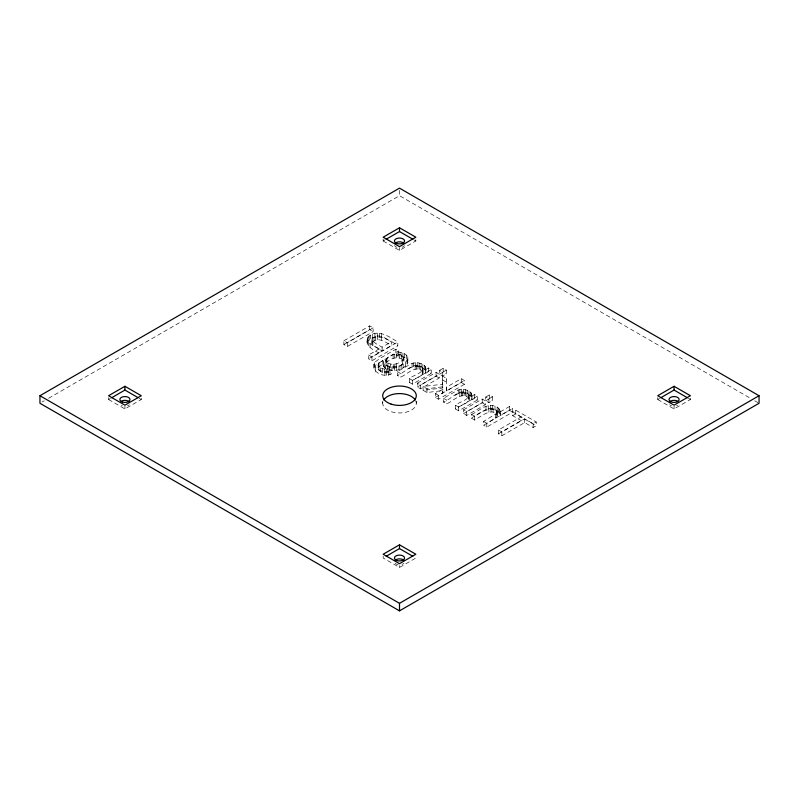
<?xml version="1.0" encoding="UTF-8"?>
<svg xmlns="http://www.w3.org/2000/svg" width="799" height="799" viewBox="0 0 799 799"><rect width="100%" height="100%" fill="white"/><g stroke="black" fill="none" stroke-linecap="round" stroke-linejoin="round"><path stroke-width="0.6" stroke-dasharray="4 3" d="M446.521 390.981L446.521 387.205L461.253 378.696L464.429 380.524L464.429 384.299L461.253 382.471L446.521 390.981L446.621 378.476L442.516 376.099L442.726 388.014L423.071 390.272L423.071 386.496L442.726 384.239L442.516 376.099M398.871 355.935L396.554 355.945L396.554 352.169C400.708 351.9 405.722 352.998 407.79 356.993L407.929 358.791C404.254 367.5 385.857 370.746 382.841 360.439L378.996 362.916L378.147 365.283C380.064 368.379 384.509 369.977 387.934 368.529L391.48 370.047L391.48 373.822C384.259 378.267 370.337 372.254 374.391 362.616L379.705 358.521L395.885 349.183L398.811 350.871L398.871 355.935L404.703 357.553L406.721 359.071L407.929 362.566C404.254 371.275 385.857 374.521 382.841 364.214L378.996 366.691L378.147 369.058C380.064 372.154 384.509 373.752 387.934 372.304L391.48 373.822M425.737 369.488L428.394 367.949L431.25 369.597L431.25 373.373L428.394 371.725L425.737 373.263L425.527 366.691L422.861 364.264L417.198 362.506L412.084 363.295L397.313 371.625L397.313 375.4L400.489 377.228C406.701 374.801 415.33 364.674 422.341 371.285L422.991 372.773C420.873 377.997 413.273 378.806 409.358 382.351L409.358 378.576C413.273 375.031 420.873 374.222 422.991 368.998L422.341 367.51C414.062 360.299 404.644 373.183 397.313 375.4M425.737 373.263L425.937 368.039M471.889 396.134L474.546 394.596L477.403 396.244L477.403 400.019L474.546 398.371L471.889 399.909L471.68 393.338L469.013 390.911L463.35 389.153L458.246 389.942L443.465 398.272L443.465 402.047L446.641 403.875C452.853 401.448 461.482 391.32 468.504 397.932L469.143 399.42C467.035 404.644 459.425 405.453 455.51 408.998L455.51 405.223C459.425 401.677 467.035 400.868 469.143 395.645L468.504 394.157C460.214 386.956 450.796 399.83 443.465 402.047M471.889 399.909L472.089 394.696M379.046 352.719C372.594 350.731 362.187 343.131 369.148 335.979C378.496 328.739 389.762 337.098 397.802 342.062L397.802 345.837L371.964 360.758L368.539 358.781L368.539 355.006L379.046 348.943L379.046 352.719L368.539 358.781M367.121 343.2C372.963 330.716 390.521 339.905 397.802 345.837M371.944 339.895L372.384 338.436C378.127 332.574 386.047 338.606 391.34 341.852L391.34 345.627L382.102 350.961L372.893 345.288L371.944 343.67L371.944 339.895L375.42 343.32L382.102 347.185L391.34 341.852M371.944 343.67L372.384 338.436M373.912 367.999L376.189 364.584L395.885 352.948L398.811 354.646L396.554 355.945M385.917 360.059C388.873 354.406 398.511 351.74 403.375 356.544C407.33 365.992 392.079 371.555 386.307 365.523L385.917 360.059L386.307 365.523M385.917 363.835L386.227 359.131M403.725 358.232C400.768 363.885 391.16 366.621 386.307 361.747M496.778 413.233L497.198 412.174C492.893 402.326 479.839 413.463 474.706 416.309L471.54 414.471L471.54 418.247L474.706 420.084C479.839 417.238 492.893 406.102 497.198 415.949L495.69 418.097L483.615 425.218L483.615 421.443L496.778 413.233L496.778 417.008M386.227 362.906C390.112 358.252 398.551 355.555 403.375 360.319L403.725 362.007M372.384 342.212C378.127 336.349 386.047 342.381 391.34 345.627M42.107 402.027L44.265 400.778M48.589 398.292L399.5 195.685L750.411 398.292M108.594 397.612L108.594 399.5L110.632 398.321M383.16 239.091L383.16 240.978L385.198 239.8M108.594 399.5L124.934 408.938L141.273 399.5L141.273 397.612M383.16 240.978L399.5 250.417L415.84 240.978L415.84 239.091M343.88 340.774L369.717 325.852L373.143 327.82L373.143 331.595L347.295 346.516L343.88 344.549L343.88 340.774L347.295 342.741L373.143 327.82M343.88 344.549L369.717 329.627L373.143 331.595M368.539 355.006L371.964 356.983L397.802 342.062M396.554 352.169L398.811 350.871M409.358 378.576L412.524 380.404L431.25 369.597M409.358 382.351L412.524 384.179L431.25 373.373M417.358 383.19L436.084 372.384L439.25 374.222L439.25 377.987L420.534 388.803L417.358 386.966L417.358 383.19L420.534 385.028L439.25 374.222M439.55 370.376L443.205 368.269L446.381 370.107L446.381 373.882L442.726 375.989L439.55 374.152L439.55 370.376L442.726 372.214L446.381 370.107M417.358 386.966L436.084 376.159L439.25 377.987M439.55 374.152L443.205 372.044L446.381 373.882M464.429 384.299L438.581 399.22L435.415 397.393L435.415 393.617L442.836 389.333L442.746 386.796L426.986 388.753L423.071 386.496M435.415 393.617L438.581 395.455L464.429 380.524M435.415 397.393L442.836 393.108L442.726 384.239M455.51 405.223L458.686 407.051L477.403 396.244M455.51 408.998L458.686 410.826L477.403 400.019M463.51 409.847L482.236 399.031L485.412 400.868L485.412 404.644L466.686 415.45L463.51 413.612L463.51 409.847L466.686 411.675L485.412 400.868M485.712 397.023L489.358 394.926L492.534 396.753L492.534 400.529L488.888 402.636L485.712 400.798L485.712 397.023L488.888 398.861L492.534 396.753M463.51 413.612L482.236 402.806L485.412 404.644M485.712 400.798L489.358 398.691L492.534 400.529M471.54 414.471C478.821 411.285 486.231 402.856 495 406.152C499.415 407.17 501.183 411.495 500.184 415.65L509.462 410.296L512.628 412.134L486.781 427.056L483.615 425.218M471.54 418.247C477.562 413.512 496.359 402.027 500.184 415.65M500.184 411.875L509.462 406.521L512.628 408.359L512.688 415.68L521.238 420.624L521.238 416.848L512.688 411.904L515.735 410.147L536.219 421.972L536.219 425.747L533.173 427.515L524.653 422.591L501.862 435.755L498.436 433.777L498.436 430.012L521.238 416.848M483.615 421.443L486.781 423.28L512.628 408.359M512.688 415.68L515.735 413.922L536.219 425.747M498.436 433.777L521.238 420.624M498.436 430.012L501.862 431.979L524.653 418.816L533.173 423.74L536.219 421.972M657.727 397.612L657.727 399.5L659.764 398.321M383.16 556.134L383.16 558.022L399.5 567.45L415.84 558.022L415.84 556.134M657.727 399.5L674.066 408.938L690.406 399.5L690.406 397.612M408.828 368.748C413.852 364.893 423.45 365.373 425.937 371.815M454.981 395.395C460.004 391.54 469.602 392.029 472.089 398.461M373.912 364.224C375.999 370.746 385.657 373.433 391.48 370.047M423.071 390.272L426.986 392.529L442.746 390.571L442.836 393.108M754.735 400.778L757.971 402.646M413.802 239.8L415.84 240.978M688.368 398.321L690.406 399.5M442.516 379.875L446.621 382.242L446.621 378.476M379.046 348.943C375.31 345.907 368.419 344.729 367.121 339.425M397.313 371.625L400.489 373.453L400.489 377.228M443.465 398.272L446.641 400.099L446.641 403.875M139.236 398.321L141.273 399.5M674.066 406.102L674.066 408.938M533.173 423.74L533.173 427.515M524.653 418.816L524.653 422.591M515.735 410.147L515.735 413.922M509.462 406.521L509.462 410.296M501.862 431.979L501.862 435.755M500.124 410.546L500.124 414.321M499.605 409.318L499.605 413.093M498.616 408.179L498.616 411.954M497.148 407.16L497.148 410.926M497.198 412.174L497.198 415.949M496.998 411.066L496.998 414.841M496.259 410.007L496.259 413.782M495.69 414.321L495.69 418.097M495 406.152L495.07 412.883M493.133 408.299L493.133 412.074M492.713 405.542L492.713 409.318M491.065 408.049L491.065 411.825M490.426 405.343L490.426 409.118M489.358 394.926L489.358 398.691M488.888 398.861L488.888 402.636M488.888 408.419L488.888 412.194M488.259 405.582L488.259 409.358M486.781 423.28L486.781 427.056M485.992 406.321L485.992 410.097M482.236 399.031L482.236 402.806M474.706 416.309L474.706 420.084M474.546 394.596L474.546 398.371M471.68 393.338L471.68 397.113M470.651 392.079L470.651 395.855M469.143 395.645L469.143 399.42M469.013 390.911L469.013 394.686M469.003 396.474L469.003 400.249M468.504 394.157L468.384 401.138M467.235 390.062L467.235 393.837M466.936 392.888L466.936 396.664M466.686 411.675L466.686 415.45M465.607 392.279L465.607 396.054M465.298 389.463L465.298 393.238M464.149 391.939L464.149 395.715M463.35 389.153L463.35 392.928M462.681 391.86L462.681 395.635M461.572 389.163L461.572 392.938M461.253 378.696L461.253 382.471M461.303 392.069L461.303 395.845M459.894 389.433L459.894 393.208M459.815 392.599L459.815 396.374M458.686 407.051L458.686 410.826M458.246 389.942L458.246 393.717M443.205 368.269L443.205 372.044M442.726 372.214L442.726 375.989M438.581 395.455L438.581 399.22M436.084 372.384L436.084 376.159M428.394 367.949L428.394 371.725M426.986 388.753L426.986 392.529M425.527 366.691L425.527 370.466M424.499 365.433L424.499 369.208M422.991 368.998L422.991 372.773M422.861 364.264L422.861 368.039M422.851 369.827L422.851 373.602M422.341 367.51L422.341 371.285M422.232 370.716L422.232 374.491M421.083 363.415L421.083 367.19M420.773 366.242L420.773 370.007M420.534 385.028L420.534 388.803M419.445 365.632L419.445 369.408M419.135 362.816L419.135 366.591M417.997 365.293L417.997 369.068M417.198 362.506L417.198 366.282M416.519 365.213L416.519 368.988M416.289 401.118L416.289 403.275M415.42 362.516L415.42 366.282M415.14 365.423L415.14 369.188M413.742 362.786L413.662 369.727M412.524 380.404L412.524 384.179M412.084 363.295L412.084 367.071M407.79 356.993L407.929 362.566M407.11 360.639L407.11 364.404M406.721 355.295L406.721 359.071M405.463 362.426L405.463 366.192M404.703 353.777L404.703 357.553M403.375 356.544L403.405 362.936M403.125 364.044L403.125 367.82M402.946 352.958L402.946 356.734M402.696 360.109L402.696 363.885M401.847 355.165L401.847 358.941M401.118 365.053L401.118 368.828M401.008 352.419L401.008 356.194M399.5 190.302L399.5 195.685M399.5 247.59L399.5 250.417M399.5 565.572L399.5 567.45M399.41 354.267L399.41 358.042M398.981 365.832L398.981 369.607M396.723 366.371L396.723 370.147M396.544 363.665L396.544 367.44M396.424 354.047L396.424 357.822M395.885 349.183L395.885 352.948M394.866 364.104L394.866 367.88M394.776 354.227L394.776 358.002M394.336 366.681L394.336 370.456M393.258 364.294L393.258 368.069M393.108 354.636L393.108 358.411M391.949 366.711L391.949 370.486M390.341 364.074L390.341 367.85M389.962 370.806L389.962 374.581M389.692 366.421L389.692 370.197M388.364 371.305L388.364 375.081M387.895 363.155L387.895 366.931M387.934 368.529L387.934 372.304M387.565 365.792L387.565 369.567M386.966 358.172L386.966 361.947M386.696 371.545L386.696 375.32M386.336 369.028L386.336 372.803M385.567 364.843L385.567 368.619M384.948 371.515L384.948 375.29M384.778 369.108L384.778 372.883M384.239 363.895L384.239 367.67M383.34 362.846L383.34 366.621M382.841 360.439L382.871 365.463M382.721 368.679L382.721 372.454M382.711 401.118L382.711 403.275M382.102 347.185L382.102 350.961M381.672 333.563L381.672 337.338M381.303 336.319L381.303 340.094M380.674 367.75L380.674 371.525M379.475 333.163L379.525 339.725M378.996 362.916L378.996 366.691M378.936 366.501L378.936 370.277M378.197 364.094L378.147 369.058M377.617 335.96L377.617 339.735M377.248 333.113L377.248 336.878M375.73 336.339L375.73 340.104M375.69 367.61L375.69 371.385M374.911 333.403L374.911 337.178M374.391 362.616L374.332 369.677M374.022 337.088L374.022 340.863M372.893 341.513L372.893 345.288M372.644 334.042L372.644 337.817M371.964 356.983L371.964 360.758M370.606 334.991L370.606 338.766M370.027 343.57L370.027 347.345M369.717 325.852L369.717 329.627M369.148 335.979L369.148 339.755M368.349 342.112L368.349 345.887M368.079 337.048L368.079 340.823M367.41 338.197L367.38 344.499M347.295 342.741L347.295 346.516M124.934 406.102L124.934 408.938M129.338 404.743A5.084 2.936 0 0 1 127.48 405.812M122.397 405.812A5.084 2.936 0 0 1 121.338 405.353M404.414 245.513A5.084 2.936 0 0 1 402.047 247.3M396.953 247.3A5.084 2.936 0 0 1 394.586 245.513M677.662 405.353A5.084 2.936 0 0 1 676.603 405.812M671.52 405.812A5.084 2.936 0 0 1 669.662 404.743M403.904 563.265A5.084 2.936 0 0 1 402.047 564.334M398.182 564.633A5.084 2.936 0 0 1 395.096 563.265M415.71 400.768A16.789 9.688 0 0 1 400.229 412.953A16.789 9.688 0 0 1 382.971 401.587"/><path stroke-width="1.2" d="M39.95 395.725L399.5 188.145L759.05 395.725L759.05 403.275L399.5 610.855L39.95 403.275L39.95 395.725L399.5 603.315L759.05 395.725M124.934 386.287L108.594 395.725L124.934 405.163L141.273 395.725L124.934 386.287L124.934 390.062L138.217 397.732M399.5 227.775L383.16 237.203L399.5 246.641L415.84 237.203L399.5 227.775L399.5 231.55L386.217 239.211M111.66 397.732L124.934 390.062M399.5 544.808L383.16 554.246L399.5 563.685L415.84 554.246L399.5 544.808L399.5 548.583L412.783 556.254M674.066 386.287L657.727 395.725L674.066 405.163L690.406 395.725L674.066 386.287L674.066 390.062L660.783 397.732M386.217 556.254L399.5 548.583M399.5 231.55L412.783 239.211M674.066 390.062L687.34 397.732M399.5 603.315L399.5 610.855M121.338 401.198A5.084 2.936 0 0 1 129.338 401.807M395.096 243.286A5.084 2.936 0 0 1 403.904 243.286M669.662 401.807A5.084 2.936 0 0 1 677.662 401.198M395.096 560.329A5.084 2.936 0 0 1 403.904 560.329M383.73 399.959A16.789 9.688 0 0 1 399.5 393.587A16.789 9.688 0 0 1 415.27 399.959M391.111 404.114A16.789 9.688 0 0 0 416.289 395.725A16.789 9.688 0 0 0 391.111 387.335A16.789 9.688 0 0 0 391.111 404.114M122.397 402.047A5.084 2.936 0 0 0 130.017 399.5A5.084 2.936 0 0 0 122.397 396.953A5.084 2.936 0 0 0 122.397 402.047M395.904 243.056A5.084 2.936 0 0 0 404.414 241.737A5.084 2.936 0 0 0 398.182 238.142A5.084 2.936 0 0 0 395.904 243.056M670.471 401.577A5.084 2.936 0 0 0 678.98 400.259A5.084 2.936 0 0 0 672.748 396.664A5.084 2.936 0 0 0 670.471 401.577M396.953 560.558A5.084 2.936 0 0 0 404.584 558.022A5.084 2.936 0 0 0 396.953 555.475A5.084 2.936 0 0 0 396.953 560.558"/></g></svg>
